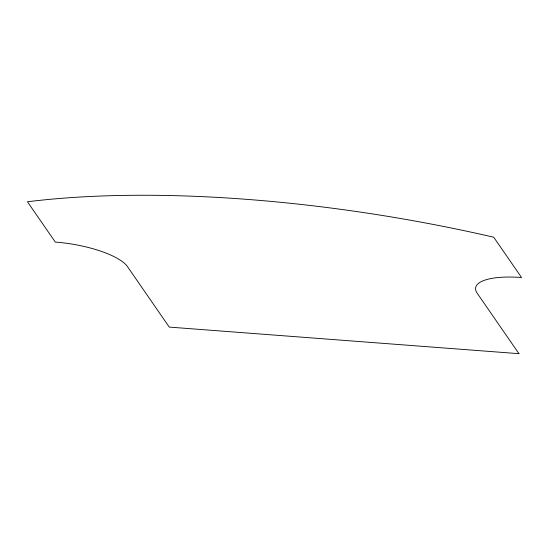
<?xml version="1.0" encoding="UTF-8"?>
<svg xmlns="http://www.w3.org/2000/svg" width="549" height="549" viewBox="0 0 549 549"><rect width="100%" height="100%" fill="white"/><g stroke="black" fill="none" stroke-linecap="round" stroke-linejoin="round"><path stroke-width="0.82" d="M518.956 353.68L169.264 327.094L127.498 266.649A60.665 18.343 9.4 0 0 55.291 242.068L27.45 201.771A515.628 155.909 9.4 0 1 493.709 237.216L521.55 277.513A60.665 18.343 9.4 0 0 477.191 293.228L518.956 353.68"/></g></svg>
